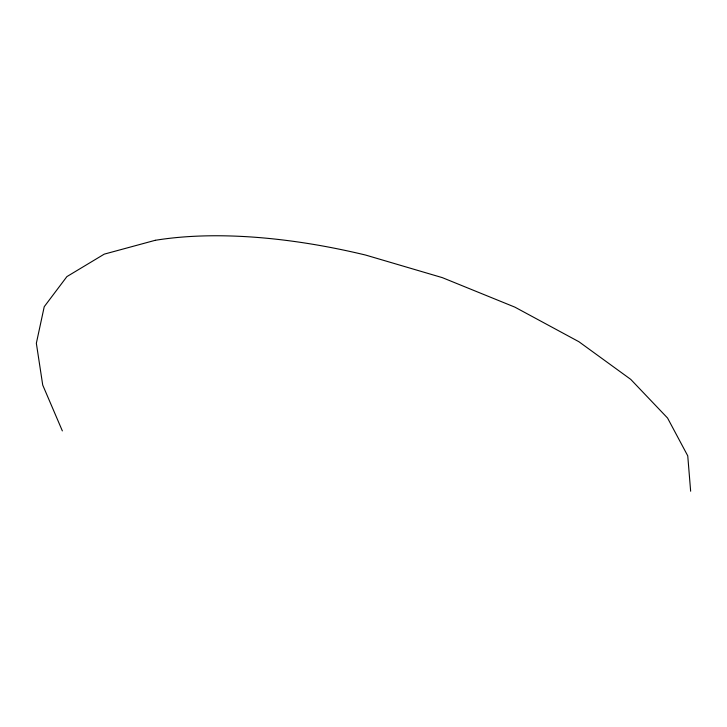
<?xml version="1.0" encoding="UTF-8"?>
<svg xmlns="http://www.w3.org/2000/svg" width="727" height="727" viewBox="0 0 727 727"><rect width="100%" height="100%" fill="white"/><g stroke="black" fill="none" stroke-linecap="round" stroke-linejoin="round"><path stroke-width="1.09" d="M155.242 240.301L104.243 254.141L66.902 276.605L44.229 306.712L36.35 343.28L42.729 385.074L62.358 430.902M690.65 491.216L687.751 455.847L667.559 418.034L630.727 379.367L578.91 341.726L514.88 307.139L442.334 277.641L365.617 255.059A349.814 148.163 18.3 0 0 155.251 240.31"/></g></svg>
